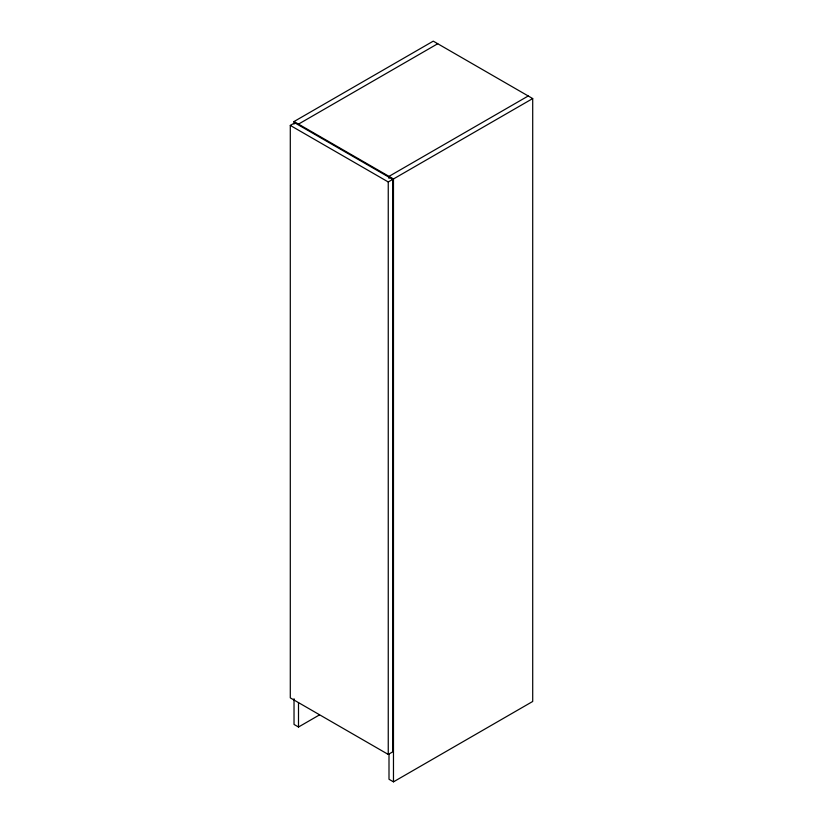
<?xml version="1.0" encoding="UTF-8"?>
<svg xmlns="http://www.w3.org/2000/svg" width="823" height="823" viewBox="0 0 823 823"><rect width="100%" height="100%" fill="white"/><g stroke="black" fill="none" stroke-linecap="round" stroke-linejoin="round"><path stroke-width="1.23" d="M294.027 124.108L294.027 121.537L433.258 41.15L532.707 98.565L532.707 701.463L393.476 781.85L389.001 779.268L389.001 753.559M290.293 125.415L294.768 122.822L392.725 179.383L392.725 751.852L388.25 754.434L290.293 697.873L290.293 125.415L388.25 181.965L392.725 179.383M298.502 124.119L437.733 43.732M528.232 95.982L389.001 176.369L389.001 178.437M294.027 121.537L393.476 178.951L532.707 98.565M294.027 698.727L294.027 724.435L298.502 727.018L319.489 714.899M393.476 178.951L393.476 781.85M388.25 181.965L388.25 754.434M298.502 702.595L298.502 727.018"/></g></svg>
